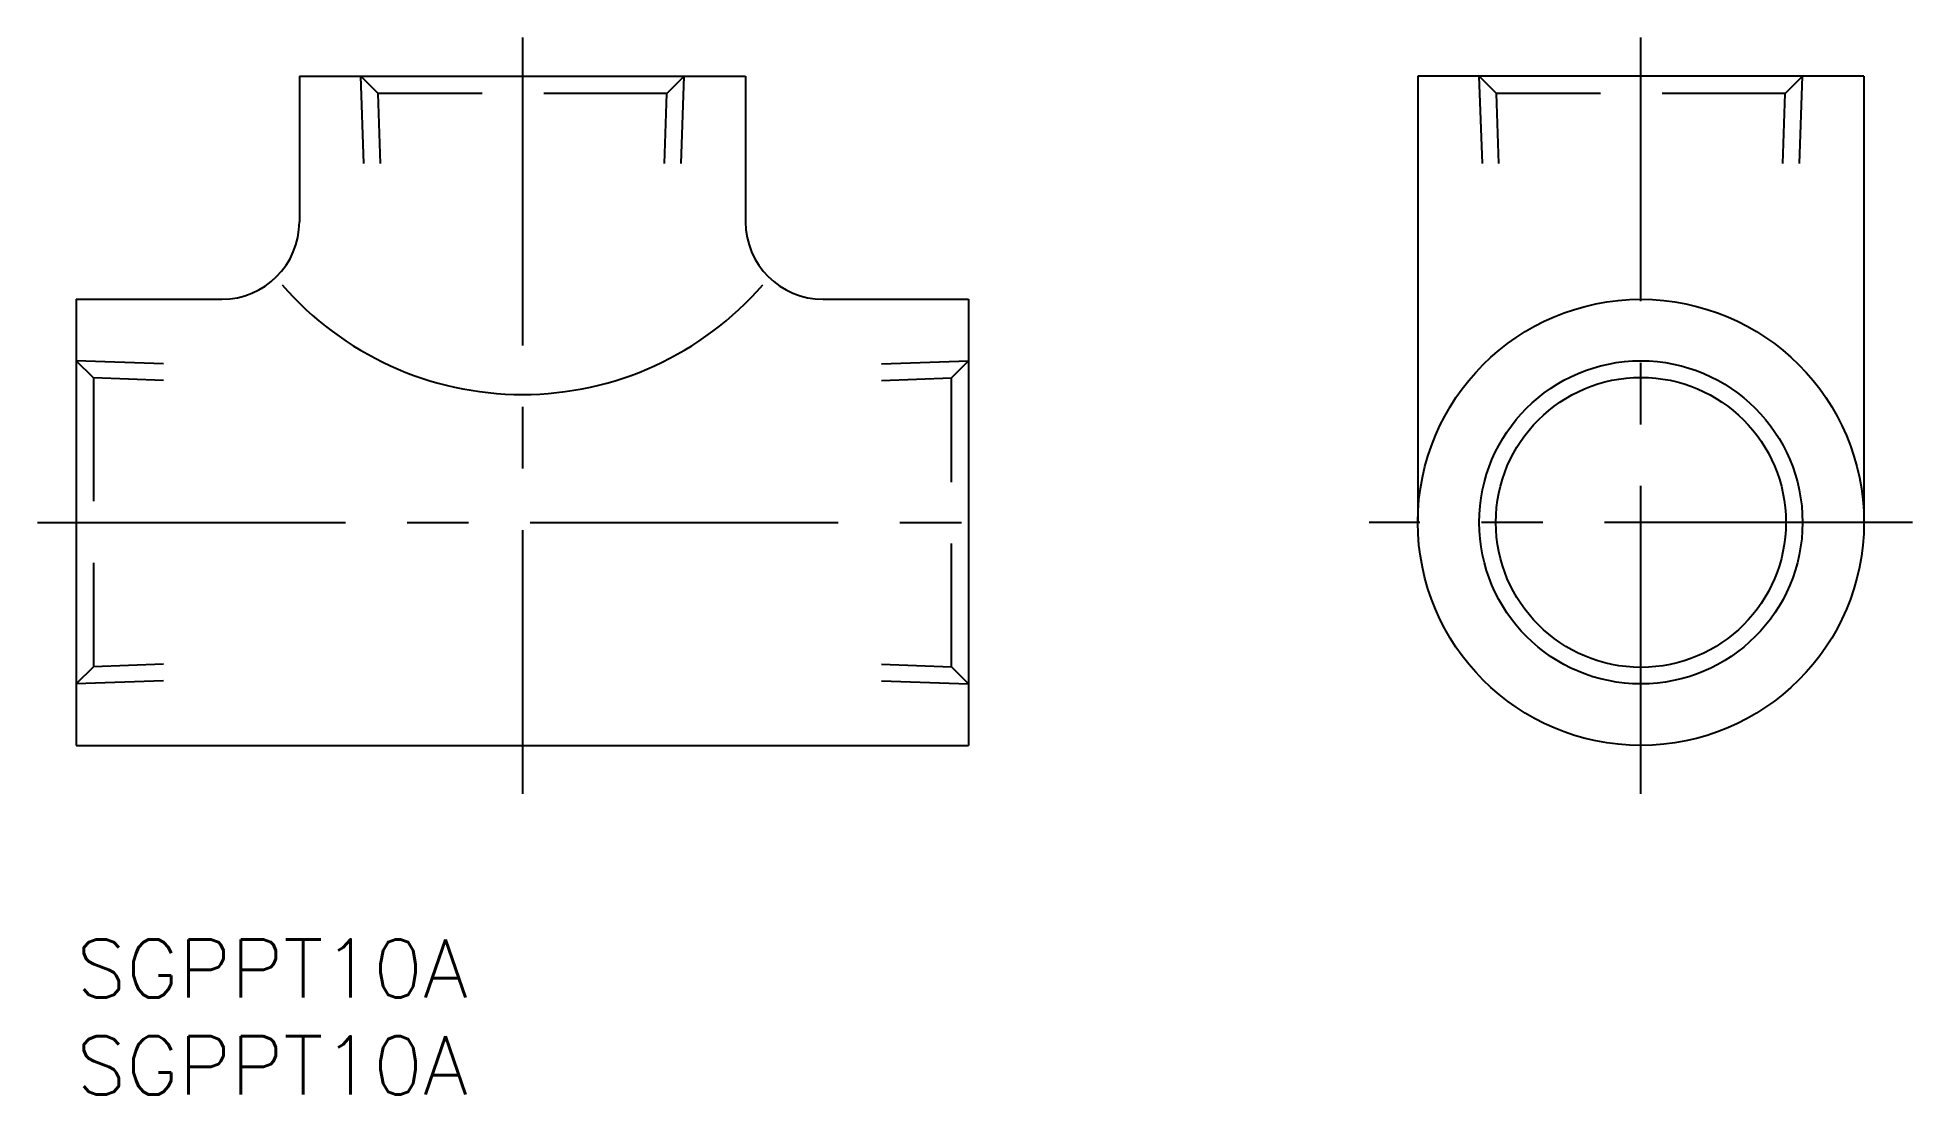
# Model space of a CAD drawing. Extents: x -2 to 94.7, y -8 to 46.5.
import ezdxf

# ---------------------------------------------------------------- set-up
doc = ezdxf.new("R2010")
doc.units = 0
doc.header["$LTSCALE"] = 0.5
doc.linetypes.add('CENTER', pattern=[50.8, 31.75, -6.35, 6.35, -6.35])
doc.linetypes.add('DASHED', pattern=[19.05, 12.7, -6.35])
for name, color, linetype in [('MSM_CENTER', 1, 'CENTER'), ('MSM_CONTINUOUS', 7, 'CONTINUOUS'), ('MSM_DASHED', 4, 'DASHED'), ('MSM_NARROW', 5, 'CONTINUOUS'), ('MSM_PART_NUMBER', 7, 'CONTINUOUS')]:
    doc.layers.add(name, color=color, linetype=linetype)
doc.styles.get("Standard").update_dxf_attribs({"font": 'txt.shx', "height": 3, "bigfont": 'bigfont.shx'})

# ---------------------------------------------------------------- blocks, each defined once
blk = doc.blocks.new('*U8')
at = {"layer": 'MSM_PART_NUMBER'}
blk.add_text('SGPPT10A', height=3, dxfattribs=at).set_placement((0, -3))
blk = doc.blocks.new('*U9')
at = {"layer": 'MSM_PART_NUMBER'}
blk.add_text('SGPPT10A', height=3, dxfattribs=at).set_placement((0, -8))

msp = doc.modelspace()

# ---------------------------------------------------------------- linework, layer by layer
at = {"layer": 'MSM_CENTER'}
for p, q in [((23, 46.5), (23, 7.5)), ((80.655, 7.5), (80.655, 46.5)), ((-2, 21.5), (48, 21.5)), ((94.655, 21.5), (66.655, 21.5))]:
    msp.add_line(p, q, dxfattribs=at)
at = {"layer": 'MSM_CONTINUOUS', "linetype": 'CONTINUOUS'}
for p, q in [((11.5, 44.5), (34.5, 44.5)), ((11.5, 44.5), (11.5, 37)), ((34.5, 44.5), (34.5, 37)), ((92.155, 44.5), (69.155, 44.5)), ((69.155, 44.5), (69.155, 21.5)), ((92.155, 44.5), (92.155, 21.5)), ((0, 33), (0, 10)), ((0, 33), (7.5, 33)), ((38.5, 33), (46, 33)), ((46, 33), (46, 10)), ((0, 10), (46, 10))]:
    msp.add_line(p, q, dxfattribs=at)
msp.add_circle((80.655, 21.5), 11.5, dxfattribs=at)
at = {"layer": 'MSM_CONTINUOUS'}
msp.add_circle((80.655, 21.5), 7.475, dxfattribs=at)
at = {"layer": 'MSM_CONTINUOUS', "linetype": 'CONTINUOUS'}
for centre, radius, start, end in [((7.5, 37), 4, 270, 0), ((38.5, 37), 4, 180, 270), ((23, 44.5), 16.406, 220.93793, 319.06207)]:
    msp.add_arc(centre, radius, start, end, dxfattribs=at)
at = {"layer": 'MSM_DASHED'}
for p, q in [((15.556, 43.613), (14.669, 44.5)), ((14.826, 40), (14.669, 44.5)), ((30.444, 43.613), (31.331, 44.5)), ((31.174, 40), (31.331, 44.5)), ((73.211, 43.613), (72.324, 44.5)), ((72.481, 40), (72.324, 44.5)), ((88.099, 43.613), (88.986, 44.5)), ((88.829, 40), (88.986, 44.5)), ((30.444, 43.613), (15.556, 43.613)), ((15.682, 40), (15.556, 43.613)), ((30.318, 40), (30.444, 43.613)), ((88.099, 43.613), (73.211, 43.613)), ((73.337, 40), (73.211, 43.613)), ((87.973, 40), (88.099, 43.613)), ((0.887, 28.944), (0, 29.831)), ((4.5, 29.674), (0, 29.831)), ((41.5, 29.674), (46, 29.831)), ((45.113, 28.944), (46, 29.831)), ((0.887, 28.944), (0.887, 14.056)), ((4.5, 28.818), (0.887, 28.944)), ((41.5, 28.818), (45.113, 28.944)), ((45.113, 14.056), (45.113, 28.944)), ((0.887, 14.056), (0, 13.169)), ((4.5, 14.182), (0.887, 14.056)), ((41.5, 14.182), (45.113, 14.056)), ((45.113, 14.056), (46, 13.169)), ((4.5, 13.326), (0, 13.169)), ((41.5, 13.326), (46, 13.169))]:
    msp.add_line(p, q, dxfattribs=at)
at = {"layer": 'MSM_NARROW'}
msp.add_circle((80.655, 21.5), 8.331, dxfattribs=at)

# ---------------------------------------------------------------- block references
at = {"layer": 'MSM_CONTINUOUS'}
for name in ['*U8', '*U9']:
    msp.add_blockref(name, (0, 0), dxfattribs=at)

doc.saveas('drawing.dxf')
